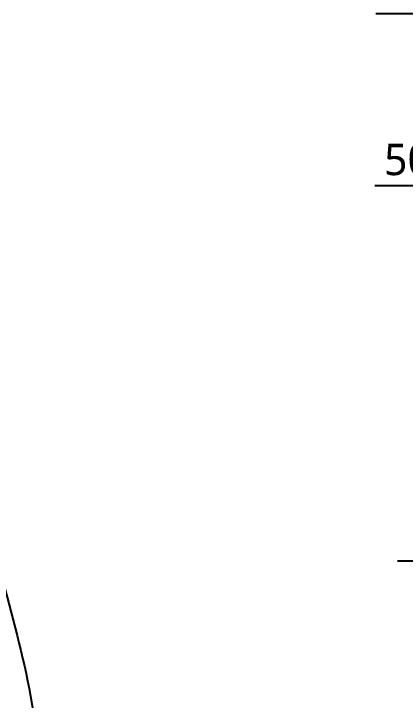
# Model space of a CAD drawing. Extents: x 0 to 3651, y -181 to 2100.
# Drawn here: x 1387 to 1736, y 228 to 838 of the extents above; entities that cross this region are included whole.
import ezdxf

# ---------------------------------------------------------------- set-up
doc = ezdxf.new("R2010")
doc.units = 0
doc.header["$LTSCALE"] = 25
doc.header["$MEASUREMENT"] = 0
doc.layers.get('DEFPOINTS').update_dxf_attribs({"linetype": 'CONTINUOUS'})
doc.layers.add('1', color=1, linetype='CONTINUOUS')
doc.styles.get("Standard").update_dxf_attribs({"font": 'NanumGothic.ttf'})
doc.dimstyles.get("Standard").update_dxf_attribs({"dimtxt": 2.5, "dimasz": 2, "dimexe": 2, "dimexo": 1, "dimgap": 1.5, "dimtad": 1, "dimdec": 0, "dimlfac": 10, "dimrnd": 0.5, "dimzin": 0, "dimdsep": 46, "dimtxsty": 'Standard', "dimcen": 0, "dimclrt": 2, "dimadec": 0, "dimazin": 0, "dimtfac": 1, "dimtdec": 0, "dimtmove": 0, "dimatfit": 3, "dimfxl": 0, "dimtolj": 1, "dimtzin": 0, "dimarcsym": 0})
doc.dimstyles.new('Standard$0', dxfattribs={"dimtxt": 0.18, "dimasz": 0.18, "dimexe": 0.18, "dimexo": 0.0625, "dimgap": 0.09, "dimtad": 0, "dimtih": 1, "dimtoh": 1, "dimdec": 4, "dimzin": 0, "dimdsep": 46, "dimtxsty": 'Standard', "dimcen": 0.09, "dimadec": 0, "dimazin": 0, "dimtfac": 1, "dimtdec": 4, "dimtofl": 0, "dimtmove": 0, "dimatfit": 3, "dimfxl": 0, "dimtolj": 1, "dimtzin": 0, "dimarcsym": 0})

# ---------------------------------------------------------------- blocks, each defined once
blk = doc.blocks.new('*D44')
at = {"layer": '1', "color": 3, "lineweight": -2}
for p, q in [((1782.64, 646.08), (1782.64, 693.24)), ((1832.45, 606.26), (1832.45, 693.24)), ((1782.64, 685.24), (1708.34, 685.24)), ((1816.45, 685.24), (1798.64, 685.24))]:
    blk.add_line(p, q, dxfattribs=at)
at = {"layer": '1', "color": 3}
for points in [[(1798.64, 687.9), (1798.64, 682.57), (1782.64, 685.24)], [(1816.45, 687.9), (1816.45, 682.57), (1832.45, 685.24)]]:
    blk.add_solid(points, dxfattribs=at)
at = {"layer": 'DEFPOINTS', "color": 0}
for p in [(1832.45, 685.24), (1782.64, 638.08), (1832.45, 598.26)]:
    blk.add_point(p, dxfattribs=at)
at = {"layer": '1', "color": 2, "insert": (1737.49, 708.44), "char_height": 28, "attachment_point": 5}
blk.add_mtext('\\A1;50', dxfattribs=at)

msp = doc.modelspace()

# ---------------------------------------------------------------- linework, layer by layer
at = {"layer": '1'}
msp.add_open_spline([(1341.96269, 603.26135), (1341.51846, 596.91714), (1337.83923, 529.5019), (1355.71609, 387.04163), (1431.85522, 174.68693), (1396.32272, 16.74502), (1375.46695, -116.73865)], degree=3, knots=[121.477490706, 121.477490706, 121.477490706, 121.477490706, 134.790096988, 262.823736359, 417.289914298, 593.572633203, 593.572633203, 593.572633203, 593.572633203], dxfattribs=at)

# ---------------------------------------------------------------- dimensions: what is measured, and where the dimension line sits
dim = msp.add_linear_dim(base=(1832.44553, 685.23677), p1=(1782.63757, 638.0763), p2=(1832.44553, 598.26135), dimstyle='Standard$0', override={"dimscale": 0.8, "dimtxt": 35, "dimasz": 20, "dimexe": 10, "dimexo": 10, "dimgap": 10, "dimtad": 1, "dimdec": 0, "dimrnd": 0.5, "dimzin": 8, "dimcen": 0, "dimclrd": 3, "dimclre": 3, "dimclrt": 2, "dimtdec": 0, "dimtofl": 1, "dimarcsym": 1}, dxfattribs=at)
dim.commit()
dim.dimension.update_dxf_attribs({"geometry": '*D44', "text_midpoint": (1737.48735, 685.23677), "dimtype": 160})

# ---------------------------------------------------------------- leaders
for points in [[(1995.54118, 723.32272), (1904.90329, 838.19703), (1709.32756, 838.19703)], [(1952.44553, 433.55459), (1917.37385, 351.18385), (1728.70278, 351.18385)]]:
    msp.add_leader(points, dimstyle='Standard', override={"dimscale": 0.8, "dimtxt": 35, "dimasz": 20, "dimexe": 10, "dimexo": 10, "dimgap": 10, "dimtad": 0, "dimlfac": 1, "dimzin": 8, "dimclrd": 3, "dimclre": 3, "dimarcsym": 1}, dxfattribs=at)

doc.saveas('drawing.dxf')
